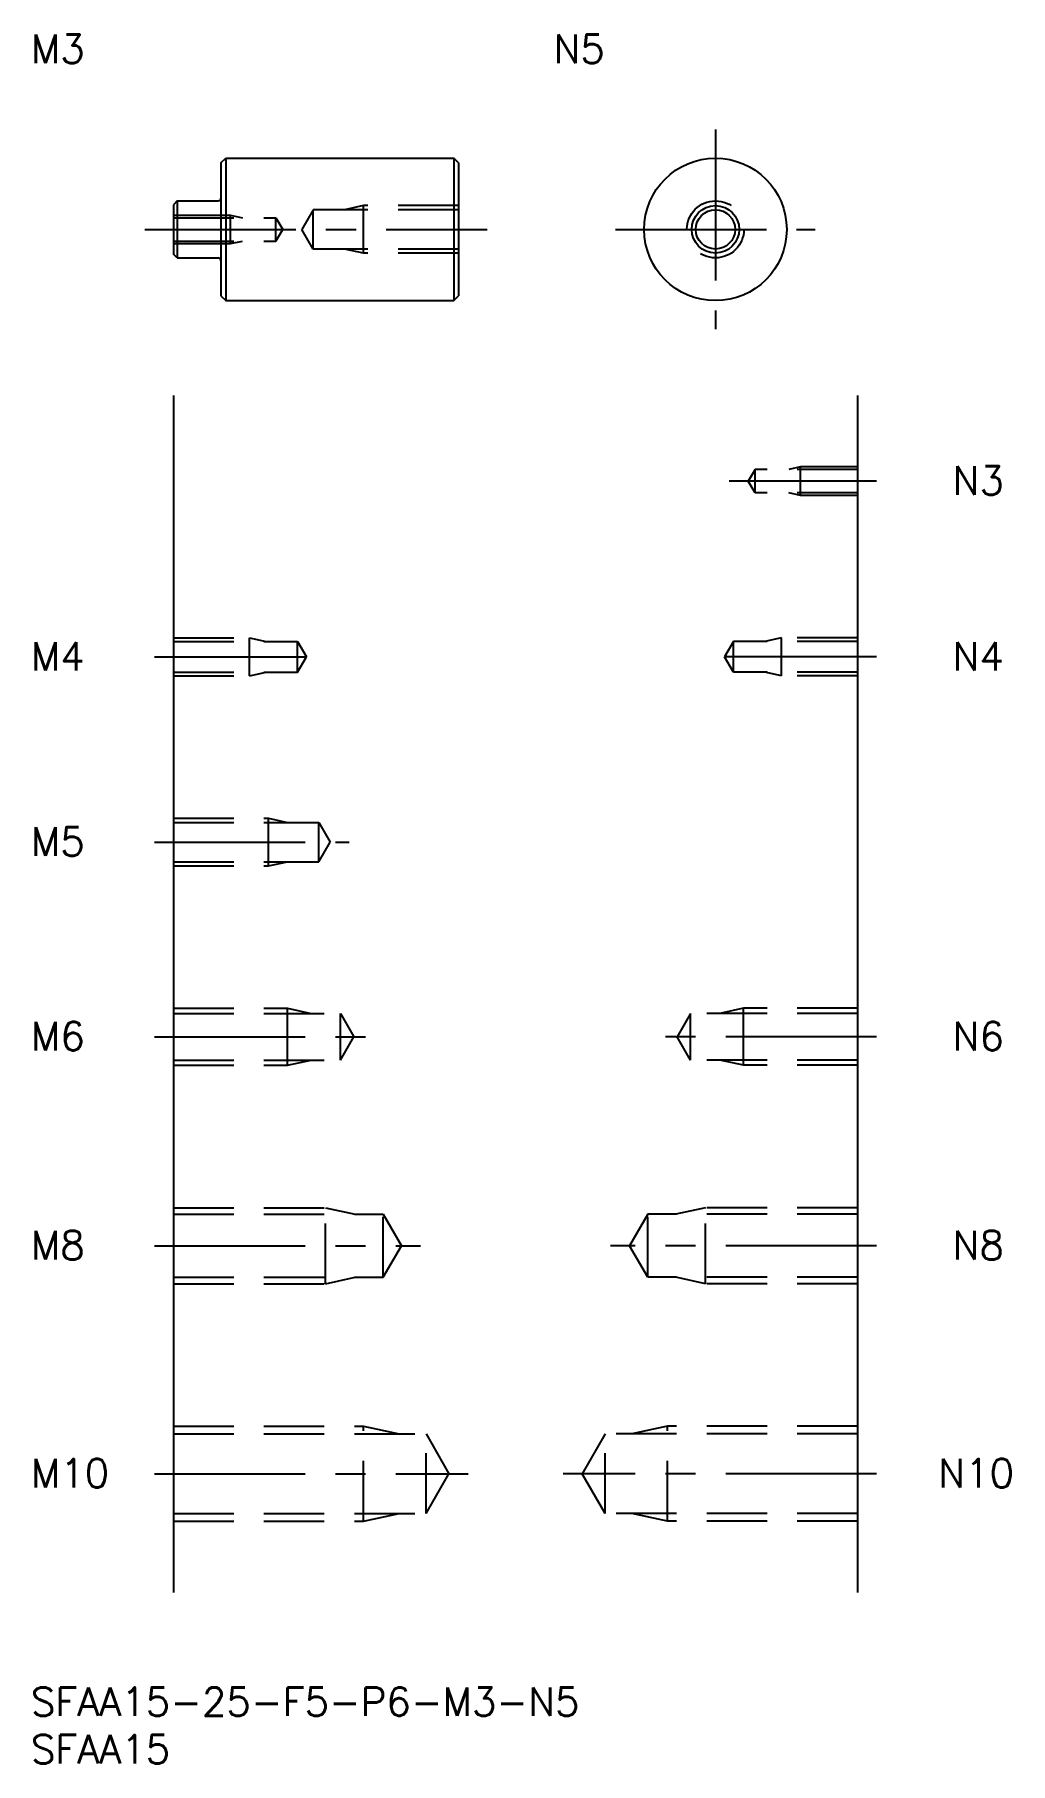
# Model space of a CAD drawing. Extents: x 0 to 103, y -8 to 174.
import ezdxf

# ---------------------------------------------------------------- set-up
doc = ezdxf.new("R2010")
doc.units = 0
doc.header["$LTSCALE"] = 0.5
doc.linetypes.add('CENTER', pattern=[50.8, 31.75, -6.35, 6.35, -6.35])
doc.linetypes.add('DASHED', pattern=[19.05, 12.7, -6.35])
for name, color, linetype in [('MSM_CENTER', 1, 'CENTER'), ('MSM_CONTINUOUS', 7, 'CONTINUOUS'), ('MSM_DASHED', 4, 'DASHED'), ('MSM_NARROW', 5, 'CONTINUOUS'), ('MSM_PART_NUMBER', 7, 'CONTINUOUS')]:
    doc.layers.add(name, color=color, linetype=linetype)
doc.styles.get("Standard").update_dxf_attribs({"font": 'txt.shx', "height": 3, "bigfont": 'bigfont.shx'})

# ---------------------------------------------------------------- blocks, each defined once
blk = doc.blocks.new('*U4')
at = {"layer": 'MSM_PART_NUMBER'}
blk.add_text('SFAA15-25-F5-P6-M3-N5', height=3, dxfattribs=at).set_placement((0, -3))
blk = doc.blocks.new('*U5')
at = {"layer": 'MSM_PART_NUMBER'}
blk.add_text('SFAA15', height=3, dxfattribs=at).set_placement((0, -8))
blk = doc.blocks.new('*U6')
at = {"layer": 'MSM_PART_NUMBER'}
blk.add_text('M10', height=3, dxfattribs=at).set_placement((0, 21.06))
blk = doc.blocks.new('*U7')
at = {"layer": 'MSM_PART_NUMBER'}
blk.add_text('M8', height=3, dxfattribs=at).set_placement((0, 45.06))
blk = doc.blocks.new('*U8')
at = {"layer": 'MSM_PART_NUMBER'}
blk.add_text('M6', height=3, dxfattribs=at).set_placement((0, 67.06))
blk = doc.blocks.new('*U9')
at = {"layer": 'MSM_PART_NUMBER'}
blk.add_text('M5', height=3, dxfattribs=at).set_placement((0, 87.56))
blk = doc.blocks.new('*U10')
at = {"layer": 'MSM_PART_NUMBER'}
blk.add_text('M4', height=3, dxfattribs=at).set_placement((0, 107.06))
blk = doc.blocks.new('*U11')
at = {"layer": 'MSM_PART_NUMBER'}
blk.add_text('M3', height=3, dxfattribs=at).set_placement((0, 171.01))
blk = doc.blocks.new('*U12')
at = {"layer": 'MSM_PART_NUMBER'}
blk.add_text('N10', height=3, dxfattribs=at).set_placement((95.5, 21.06))
blk = doc.blocks.new('*U13')
at = {"layer": 'MSM_PART_NUMBER'}
blk.add_text('N8', height=3, dxfattribs=at).set_placement((97, 45.06))
blk = doc.blocks.new('*U14')
at = {"layer": 'MSM_PART_NUMBER'}
blk.add_text('N6', height=3, dxfattribs=at).set_placement((97, 67.06))
blk = doc.blocks.new('*U15')
at = {"layer": 'MSM_PART_NUMBER'}
blk.add_text('N4', height=3, dxfattribs=at).set_placement((97, 107.06))
blk = doc.blocks.new('*U16')
at = {"layer": 'MSM_PART_NUMBER'}
blk.add_text('N5', height=3, dxfattribs=at).set_placement((55, 171.01))
blk = doc.blocks.new('*U17')
at = {"layer": 'MSM_PART_NUMBER'}
blk.add_text('N3', height=3, dxfattribs=at).set_placement((97, 125.56))

msp = doc.modelspace()

# ---------------------------------------------------------------- linework, layer by layer
at = {"layer": 'MSM_CENTER'}
for p, q in [((72.04, 164), (72.04, 143)), ((12, 153.5), (48, 153.5)), ((61.54, 153.5), (82.54, 153.5)), ((89, 127), (73.5, 127)), ((13, 108.5), (31, 108.5)), ((89, 108.5), (71, 108.5)), ((13, 89), (33.5, 89)), ((13, 68.5), (36, 68.5)), ((89, 68.5), (66, 68.5)), ((13, 46.5), (41, 46.5)), ((89, 46.5), (61, 46.5)), ((13, 22.5), (46, 22.5)), ((89, 22.5), (56, 22.5))]:
    msp.add_line(p, q, dxfattribs=at)
at = {"layer": 'MSM_CONTINUOUS'}
for p, q in [((20, 160.5), (20.5, 161)), ((20, 160.5), (20, 146.5)), ((20.5, 161), (44.5, 161)), ((20.5, 161), (20.5, 146)), ((44.5, 161), (44.5, 146)), ((45, 160.5), (44.5, 161)), ((45, 160.5), (45, 146.5)), ((15.4, 156.5), (15, 156.1)), ((15, 156.1), (15, 150.9)), ((15.4, 156.5), (15.4, 150.5)), ((15.4, 156.5), (19.7, 156.5)), ((15.4, 150.5), (15, 150.9)), ((15.4, 150.5), (19.7, 150.5)), ((20, 146.5), (20.5, 146)), ((20.5, 146), (44.5, 146)), ((44.5, 146), (45, 146.5)), ((15, 136), (15, 10)), ((87, 136), (87, 10))]:
    msp.add_line(p, q, dxfattribs=at)
for radius in [7.5, 2.07]:
    msp.add_circle((72.04, 153.5), radius, dxfattribs=at)
for centre, start, end in [((19.7, 156.8), 270, 0), ((19.7, 150.2), 0, 90)]:
    msp.add_arc(centre, 0.3, start, end, dxfattribs=at)
at = {"layer": 'MSM_DASHED'}
for p, q in [((15, 155), (21, 155)), ((15, 154.73), (25.79, 154.73)), ((21, 155), (22.25, 154.73)), ((21, 152), (21, 155)), ((25.79, 152.27), (25.79, 154.73)), ((25.79, 154.73), (26.5, 153.5)), ((29.69, 155.57), (28.5, 153.5)), ((45, 155.57), (29.69, 155.57)), ((29.69, 151.43), (29.69, 155.57)), ((35, 156), (33, 155.57)), ((45, 156), (35, 156)), ((35, 151), (35, 156)), ((25.79, 152.27), (26.5, 153.5)), ((29.69, 151.43), (28.5, 153.5)), ((15, 152.27), (25.79, 152.27)), ((15, 152), (21, 152)), ((21, 152), (22.25, 152.27)), ((45, 151.43), (29.69, 151.43)), ((35, 151), (33, 151.43)), ((45, 151), (35, 151)), ((76.21, 128.23), (75.5, 127)), ((87, 128.23), (76.21, 128.23)), ((76.21, 125.77), (76.21, 128.23)), ((81, 128.5), (79.75, 128.23)), ((87, 128.5), (81, 128.5)), ((81, 125.5), (81, 128.5)), ((76.21, 125.77), (75.5, 127)), ((87, 125.77), (76.21, 125.77)), ((81, 125.5), (79.75, 125.77)), ((87, 125.5), (81, 125.5)), ((15, 110.5), (23, 110.5)), ((15, 110.12), (28.06, 110.12)), ((23, 106.5), (23, 110.5)), ((23, 110.5), (24.75, 110.12)), ((28.06, 106.88), (28.06, 110.12)), ((28.06, 110.12), (29, 108.5)), ((73.94, 110.12), (73, 108.5)), ((87, 110.12), (73.94, 110.12)), ((73.94, 106.88), (73.94, 110.12)), ((79, 110.5), (77.25, 110.12)), ((87, 110.5), (79, 110.5)), ((79, 106.5), (79, 110.5)), ((28.06, 106.88), (29, 108.5)), ((73.94, 106.88), (73, 108.5)), ((15, 106.88), (28.06, 106.88)), ((15, 106.5), (23, 106.5)), ((23, 106.5), (24.75, 106.88)), ((87, 106.88), (73.94, 106.88)), ((79, 106.5), (77.25, 106.88)), ((87, 106.5), (79, 106.5)), ((15, 91.5), (25, 91.5)), ((15, 91.07), (30.31, 91.07)), ((25, 86.5), (25, 91.5)), ((25, 91.5), (27, 91.07)), ((30.31, 86.93), (30.31, 91.07)), ((30.31, 91.07), (31.5, 89)), ((30.31, 86.93), (31.5, 89)), ((15, 86.93), (30.31, 86.93)), ((15, 86.5), (25, 86.5)), ((25, 86.5), (27, 86.93)), ((15, 71.5), (27, 71.5)), ((27, 65.5), (27, 71.5)), ((27, 71.5), (29.5, 70.96)), ((75, 71.5), (72.5, 70.96)), ((87, 71.5), (75, 71.5)), ((75, 65.5), (75, 71.5)), ((15, 70.96), (32.58, 70.96)), ((32.58, 66.04), (32.58, 70.96)), ((32.58, 70.96), (34, 68.5)), ((69.42, 70.96), (68, 68.5)), ((87, 70.96), (69.42, 70.96)), ((69.42, 66.04), (69.42, 70.96)), ((32.58, 66.04), (34, 68.5)), ((69.42, 66.04), (68, 68.5)), ((15, 66.04), (32.58, 66.04)), ((27, 65.5), (29.5, 66.04)), ((87, 66.04), (69.42, 66.04)), ((75, 65.5), (72.5, 66.04)), ((15, 65.5), (27, 65.5)), ((87, 65.5), (75, 65.5)), ((15, 50.5), (31, 50.5)), ((15, 49.82), (37.08, 49.82)), ((31, 42.5), (31, 50.5)), ((31, 50.5), (34.12, 49.82)), ((37.08, 43.18), (37.08, 49.82)), ((37.08, 49.82), (39, 46.5)), ((64.92, 49.82), (63, 46.5)), ((64.92, 43.18), (64.92, 49.82)), ((87, 49.82), (64.92, 49.82)), ((71, 50.5), (67.88, 49.82)), ((71, 42.5), (71, 50.5)), ((87, 50.5), (71, 50.5)), ((37.08, 43.18), (39, 46.5)), ((64.92, 43.18), (63, 46.5)), ((15, 43.18), (37.08, 43.18)), ((15, 42.5), (31, 42.5)), ((31, 42.5), (34.12, 43.18)), ((87, 43.18), (64.92, 43.18)), ((71, 42.5), (67.88, 43.18)), ((87, 42.5), (71, 42.5)), ((15, 27.5), (35, 27.5)), ((35, 17.5), (35, 27.5)), ((35, 27.5), (38.75, 26.69)), ((67, 27.5), (63.25, 26.69)), ((67, 17.5), (67, 27.5)), ((87, 27.5), (67, 27.5)), ((15, 26.69), (41.58, 26.69)), ((41.58, 18.31), (41.58, 26.69)), ((41.58, 26.69), (44, 22.5)), ((60.42, 26.69), (58, 22.5)), ((60.42, 18.31), (60.42, 26.69)), ((87, 26.69), (60.42, 26.69)), ((41.58, 18.31), (44, 22.5)), ((60.42, 18.31), (58, 22.5)), ((15, 18.31), (41.58, 18.31)), ((35, 17.5), (38.75, 18.31)), ((87, 18.31), (60.42, 18.31)), ((67, 17.5), (63.25, 18.31)), ((15, 17.5), (35, 17.5)), ((87, 17.5), (67, 17.5))]:
    msp.add_line(p, q, dxfattribs=at)
msp.add_circle((72.04, 153.5), 3, dxfattribs=at)
at = {"layer": 'MSM_NARROW'}
msp.add_circle((72.04, 153.5), 2.5, dxfattribs=at)

# ---------------------------------------------------------------- block references
at = {"layer": 'MSM_CONTINUOUS'}
for name in ['*U11', '*U16', '*U17', '*U10', '*U15', '*U9', '*U8', '*U14', '*U7', '*U13', '*U6', '*U12', '*U4', '*U5']:
    msp.add_blockref(name, (0, 0), dxfattribs=at)

doc.saveas('drawing.dxf')
